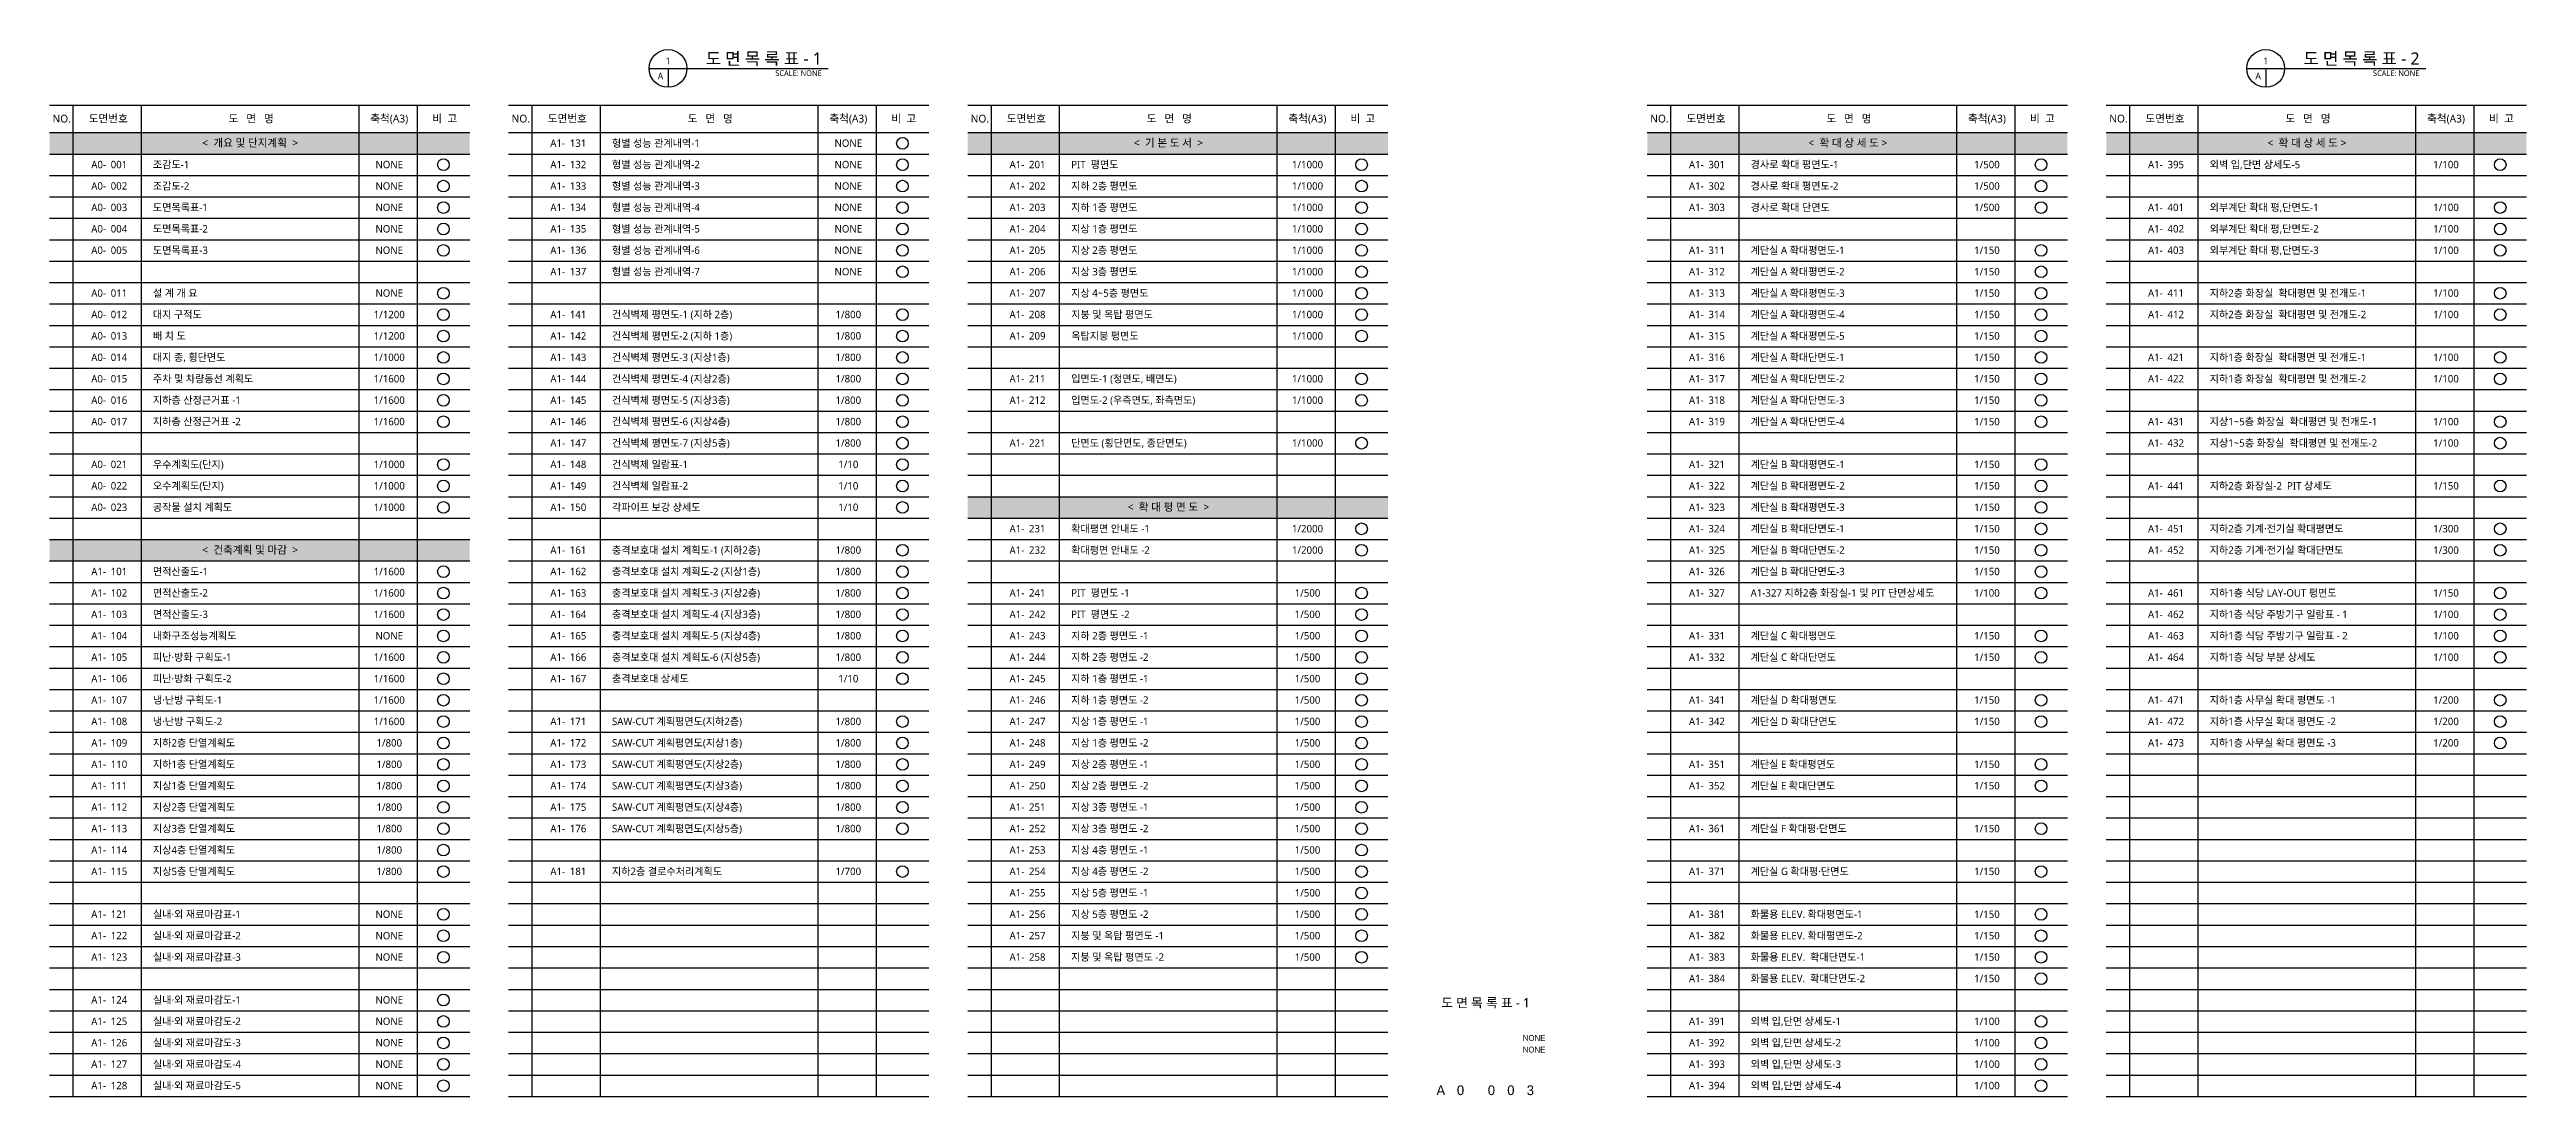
# Model space of a CAD drawing. Header units: millimetres. Extents: x 15575 to 1220811, y 9000 to 277818.
# Drawn here: x 15575 to 651975, y 9000 to 277818 of the extents above; entities that cross this region are included whole.
import ezdxf
from ezdxf.enums import TextEntityAlignment as Align

# ---------------------------------------------------------------- set-up
doc = ezdxf.new("R2010")
doc.units = ezdxf.units.MM
doc.header["$LTSCALE"] = 1200
doc.header["$MEASUREMENT"] = 0
for name, color, linetype in [('CHART', 7, 'CONTINUOUS'), ('HAT', 253, 'CONTINUOUS'), ('SYM', 7, 'CONTINUOUS'), ('TEXT', 3, 'CONTINUOUS'), ('TEXT-TITLE', 6, 'CONTINUOUS'), ('TEXT-기입', 6, 'CONTINUOUS')]:
    doc.layers.add(name, color=color, linetype=linetype)
doc.layers.add('CHECK', color=30, linetype='CONTINUOUS', plot=False)
doc.styles.add('CGS', font='cgse', dxfattribs={"bigfont": 'cgs'})
doc.styles.add('나눔바른고딕', font='NanumBarunGothic.ttf')

msp = doc.modelspace()

# ---------------------------------------------------------------- hatches: boundary and pattern name
at = {"layer": 'HAT'}
h = msp.add_hatch(color=256, dxfattribs=at)
h.dxf.hatch_style = 1
h.paths.add_polyline_path([(123525, 251000), (15575, 251000), (15575, 256500), (123525, 256500)])
h = msp.add_hatch(color=256, dxfattribs=at)
h.dxf.hatch_style = 1
h.paths.add_polyline_path([(359460, 251000), (251510, 251000), (251510, 256500), (359460, 256500)])
h = msp.add_hatch(color=256, dxfattribs=at)
h.dxf.hatch_style = 1
h.paths.add_polyline_path([(534025, 251000), (426075, 251000), (426075, 256500), (534025, 256500)])
h = msp.add_hatch(color=256, dxfattribs=at)
h.dxf.hatch_style = 1
h.paths.add_polyline_path([(651975, 251000), (544025, 251000), (544025, 256500), (651975, 256500)])
h = msp.add_hatch(color=256, dxfattribs=at)
h.dxf.hatch_style = 1
h.paths.add_polyline_path([(359460, 157500), (251510, 157500), (251510, 163000), (359460, 163000)])
h = msp.add_hatch(color=256, dxfattribs=at)
h.dxf.hatch_style = 1
h.paths.add_polyline_path([(123525, 146500), (15575, 146500), (15575, 152000), (123525, 152000)])

# ---------------------------------------------------------------- linework, layer by layer
at = {"layer": 'CHART', "color": 3, "ltscale": 5}
for p, q in [((15575, 263500), (123525, 263500)), ((133525, 263500), (241475, 263500)), ((251475, 263500), (359425, 263500)), ((426075, 263500), (534025, 263500)), ((544025, 263500), (651975, 263500)), ((15575, 256500), (123525, 256500)), ((133525, 256500), (241475, 256500)), ((251475, 256500), (359425, 256500)), ((426075, 256500), (534025, 256500)), ((544025, 256500), (651975, 256500)), ((544025, 256500), (651975, 256500)), ((15575, 9000), (123525, 9000)), ((133525, 9000), (241475, 9000)), ((251475, 9000), (359425, 9000)), ((426075, 9000), (534025, 9000)), ((544025, 9000), (651975, 9000))]:
    msp.add_line(p, q, dxfattribs=at)
at = {"layer": 'CHART', "ltscale": 5}
for p, q in [((15575, 251000), (123525, 251000)), ((133525, 251000), (241475, 251000)), ((251475, 251000), (359425, 251000)), ((426075, 251000), (534025, 251000)), ((544025, 251000), (651975, 251000)), ((15575, 245500), (123525, 245500)), ((133525, 245500), (241475, 245500)), ((251475, 245500), (359425, 245500)), ((426075, 245500), (534025, 245500)), ((544025, 245500), (651975, 245500)), ((15575, 240000), (123525, 240000)), ((133525, 240000), (241475, 240000)), ((251475, 240000), (359425, 240000)), ((426075, 240000), (534025, 240000)), ((544025, 240000), (651975, 240000)), ((15575, 234500), (123525, 234500)), ((133525, 234500), (241475, 234500)), ((251475, 234500), (359425, 234500)), ((426075, 234500), (534025, 234500)), ((544025, 234500), (651975, 234500)), ((15575, 229000), (123525, 229000)), ((15575, 223500), (123525, 223500)), ((133525, 229000), (241475, 229000)), ((133525, 223500), (241475, 223500)), ((251475, 229000), (359425, 229000)), ((251475, 223500), (359425, 223500)), ((426075, 229000), (534025, 229000)), ((426075, 223500), (534025, 223500)), ((544025, 229000), (651975, 229000)), ((544025, 223500), (651975, 223500)), ((15575, 218000), (123525, 218000)), ((133525, 218000), (241475, 218000)), ((251475, 218000), (359425, 218000)), ((426075, 218000), (534025, 218000)), ((544025, 218000), (651975, 218000)), ((15575, 212500), (123525, 212500)), ((133525, 212500), (241475, 212500)), ((251475, 212500), (359425, 212500)), ((426075, 212500), (534025, 212500)), ((544025, 212500), (651975, 212500)), ((15575, 207000), (123525, 207000)), ((133525, 207000), (241475, 207000)), ((251475, 207000), (359425, 207000)), ((426075, 207000), (534025, 207000)), ((544025, 207000), (651975, 207000)), ((15575, 201500), (123525, 201500)), ((133525, 201500), (241475, 201500)), ((251475, 201500), (359425, 201500)), ((426075, 201500), (534025, 201500)), ((544025, 201500), (651975, 201500)), ((15575, 196000), (123525, 196000)), ((133525, 196000), (241475, 196000)), ((251475, 196000), (359425, 196000)), ((426075, 196000), (534025, 196000)), ((544025, 196000), (651975, 196000)), ((15575, 190500), (123525, 190500)), ((15575, 185000), (123525, 185000)), ((133525, 190500), (241475, 190500)), ((133525, 185000), (241475, 185000)), ((251475, 190500), (359425, 190500)), ((251475, 185000), (359425, 185000)), ((426075, 190500), (534025, 190500)), ((426075, 185000), (534025, 185000)), ((544025, 190500), (651975, 190500)), ((544025, 185000), (651975, 185000)), ((15575, 179500), (123525, 179500)), ((133525, 179500), (241475, 179500)), ((251475, 179500), (359425, 179500)), ((426075, 179500), (534025, 179500)), ((544025, 179500), (651975, 179500)), ((15575, 174000), (123525, 174000)), ((133525, 174000), (241475, 174000)), ((251475, 174000), (359425, 174000)), ((426075, 174000), (534025, 174000)), ((544025, 174000), (651975, 174000)), ((15575, 168500), (123525, 168500)), ((133525, 168500), (241475, 168500)), ((251475, 168500), (359425, 168500)), ((426075, 168500), (534025, 168500)), ((544025, 168500), (651975, 168500)), ((15575, 163000), (123525, 163000)), ((133525, 163000), (241475, 163000)), ((251475, 163000), (359425, 163000)), ((426075, 163000), (534025, 163000)), ((544025, 163000), (651975, 163000)), ((15575, 157500), (123525, 157500)), ((133525, 157500), (241475, 157500)), ((251475, 157500), (359425, 157500)), ((426075, 157500), (534025, 157500)), ((544025, 157500), (651975, 157500)), ((15575, 152000), (123525, 152000)), ((15575, 146500), (123525, 146500)), ((133525, 152000), (241475, 152000)), ((133525, 146500), (241475, 146500)), ((251475, 152000), (359425, 152000)), ((251475, 146500), (359425, 146500)), ((426075, 152000), (534025, 152000)), ((426075, 146500), (534025, 146500)), ((544025, 152000), (651975, 152000)), ((544025, 146500), (651975, 146500)), ((15575, 141000), (123525, 141000)), ((133525, 141000), (241475, 141000)), ((251475, 141000), (359425, 141000)), ((426075, 141000), (534025, 141000)), ((544025, 141000), (651975, 141000)), ((15575, 135500), (123525, 135500)), ((133525, 135500), (241475, 135500)), ((251475, 135500), (359425, 135500)), ((426075, 135500), (534025, 135500)), ((544025, 135500), (651975, 135500)), ((15575, 130000), (123525, 130000)), ((133525, 130000), (241475, 130000)), ((251475, 130000), (359425, 130000)), ((426075, 130000), (534025, 130000)), ((544025, 130000), (651975, 130000)), ((15575, 124500), (123525, 124500)), ((133525, 124500), (241475, 124500)), ((251475, 124500), (359425, 124500)), ((426075, 124500), (534025, 124500)), ((544025, 124500), (651975, 124500)), ((15575, 119000), (123525, 119000)), ((133525, 119000), (241475, 119000)), ((251475, 119000), (359425, 119000)), ((426075, 119000), (534025, 119000)), ((544025, 119000), (651975, 119000)), ((15575, 113500), (123525, 113500)), ((133525, 113500), (241475, 113500)), ((251475, 113500), (359425, 113500)), ((426075, 113500), (534025, 113500)), ((544025, 113500), (651975, 113500)), ((15575, 108000), (123525, 108000)), ((15575, 102500), (123525, 102500)), ((133525, 108000), (241475, 108000)), ((133525, 102500), (241475, 102500)), ((251475, 108000), (359425, 108000)), ((251475, 102500), (359425, 102500)), ((426075, 108000), (534025, 108000)), ((426075, 102500), (534025, 102500)), ((544025, 108000), (651975, 108000)), ((544025, 102500), (651975, 102500)), ((15575, 97000), (123525, 97000)), ((133525, 97000), (241475, 97000)), ((251475, 97000), (359425, 97000)), ((426075, 97000), (534025, 97000)), ((544025, 97000), (651975, 97000)), ((15575, 91500), (123525, 91500)), ((133525, 91500), (241475, 91500)), ((251475, 91500), (359425, 91500)), ((426075, 91500), (534025, 91500)), ((544025, 91500), (651975, 91500)), ((15575, 86000), (123525, 86000)), ((133525, 86000), (241475, 86000)), ((251475, 86000), (359425, 86000)), ((426075, 86000), (534025, 86000)), ((544025, 86000), (651975, 86000)), ((15575, 80500), (123525, 80500)), ((133525, 80500), (241475, 80500)), ((251475, 80500), (359425, 80500)), ((426075, 80500), (534025, 80500)), ((544025, 80500), (651975, 80500)), ((15575, 75000), (123525, 75000)), ((133525, 75000), (241475, 75000)), ((251475, 75000), (359425, 75000)), ((426075, 75000), (534025, 75000)), ((544025, 75000), (651975, 75000)), ((15575, 69500), (123525, 69500)), ((15575, 64000), (123525, 64000)), ((133525, 69500), (241475, 69500)), ((133525, 64000), (241475, 64000)), ((251475, 69500), (359425, 69500)), ((251475, 64000), (359425, 64000)), ((426075, 69500), (534025, 69500)), ((426075, 64000), (534025, 64000)), ((544025, 69500), (651975, 69500)), ((544025, 64000), (651975, 64000)), ((15575, 58500), (123525, 58500)), ((133525, 58500), (241475, 58500)), ((251475, 58500), (359425, 58500)), ((426075, 58500), (534025, 58500)), ((544025, 58500), (651975, 58500)), ((15575, 53000), (123525, 53000)), ((133525, 53000), (241475, 53000)), ((251475, 53000), (359425, 53000)), ((426075, 53000), (534025, 53000)), ((544025, 53000), (651975, 53000)), ((15575, 47500), (123525, 47500)), ((133525, 47500), (241475, 47500)), ((251475, 47500), (359425, 47500)), ((426075, 47500), (534025, 47500)), ((544025, 47500), (651975, 47500)), ((15575, 42000), (123525, 42000)), ((133525, 42000), (241475, 42000)), ((251475, 42000), (359425, 42000)), ((426075, 42000), (534025, 42000)), ((544025, 42000), (651975, 42000)), ((15575, 36500), (123525, 36500)), ((133525, 36500), (241475, 36500)), ((251475, 36500), (359425, 36500)), ((426075, 36500), (534025, 36500)), ((544025, 36500), (651975, 36500)), ((15575, 31000), (123525, 31000)), ((15575, 25500), (123525, 25500)), ((133525, 31000), (241475, 31000)), ((133525, 25500), (241475, 25500)), ((251475, 31000), (359425, 31000)), ((251475, 25500), (359425, 25500)), ((426075, 31000), (534025, 31000)), ((426075, 25500), (534025, 25500)), ((544025, 31000), (651975, 31000)), ((544025, 25500), (651975, 25500)), ((15575, 20000), (123525, 20000)), ((133525, 20000), (241475, 20000)), ((251475, 20000), (359425, 20000)), ((426075, 20000), (534025, 20000)), ((544025, 20000), (651975, 20000)), ((15575, 14500), (123525, 14500)), ((133525, 14500), (241475, 14500)), ((251475, 14500), (359425, 14500)), ((426075, 14500), (534025, 14500)), ((544025, 14500), (651975, 14500))]:
    msp.add_line(p, q, dxfattribs=at)
for points in [[(21575, 263500), (21575, 9000)], [(39075, 263500), (39075, 9000)], [(95025, 263500), (95025, 9000)], [(110025, 263500), (110025, 9000)], [(139525, 263500), (139525, 9000)], [(157025, 263500), (157025, 9000)], [(212975, 263500), (212975, 9000)], [(227975, 263500), (227975, 9000)], [(257475, 263500), (257475, 9000)], [(274975, 263500), (274975, 9000)], [(330925, 263500), (330925, 9000)], [(345925, 263500), (345925, 9000)], [(432075, 263500), (432075, 9000)], [(449575, 263500), (449575, 9000)], [(505525, 263500), (505525, 9000)], [(520525, 263500), (520525, 9000)], [(550025, 263500), (550025, 9000)], [(567525, 263500), (567525, 9000)], [(623475, 263500), (623475, 9000)], [(638475, 263500), (638475, 9000)]]:
    msp.add_lwpolyline(points, dxfattribs=at)
at = {"layer": 'CHECK', "ltscale": 1000}
for centre in [(234725, 253750), (116775, 248250), (234725, 248250), (352675, 248250), (527275, 248250), (645225, 248250), (116775, 242750), (234725, 242750), (352675, 242750), (527275, 242750), (116775, 237250), (234725, 237250), (352675, 237250), (527275, 237250), (645225, 237250), (116775, 231750), (234725, 231750), (352675, 231750), (645225, 231750), (116775, 226250), (234725, 226250), (352675, 226250), (527275, 226250), (645225, 226250), (116775, 215250), (234725, 220750), (352675, 220750), (352675, 215250), (527275, 220750), (527275, 215250), (645225, 215250), (116775, 209750), (234725, 209750), (352675, 209750), (527275, 209750), (645225, 209750), (116775, 204250), (234725, 204250), (352675, 204250), (527275, 204250), (116775, 198750), (234725, 198750), (527275, 198750), (645225, 198750), (116775, 193250), (234725, 193250), (352675, 193250), (527275, 193250), (645225, 193250), (116775, 187750), (234725, 187750), (352675, 187750), (527275, 187750), (116775, 182250), (234725, 182250), (234725, 176750), (352675, 176750), (527275, 182250), (645225, 182250), (645225, 176750), (116775, 171250), (234725, 171250), (527275, 171250), (116775, 165750), (234725, 165750), (527275, 165750), (645225, 165750), (116775, 160250), (234725, 160250), (527275, 160250), (352675, 154750), (527275, 154750), (645225, 154750), (234725, 149250), (352675, 149250), (527275, 149250), (645225, 149250), (116775, 143750), (234725, 143750), (527275, 143750), (116775, 138250), (116775, 132750), (234725, 138250), (234725, 132750), (352675, 138250), (352675, 132750), (527275, 138250), (645225, 138250), (645225, 132750), (116775, 127250), (234725, 127250), (352675, 127250), (527275, 127250), (645225, 127250), (116775, 121750), (234725, 121750), (352675, 121750), (527275, 121750), (645225, 121750), (116775, 116250), (234725, 116250), (352675, 116250), (116775, 110750), (352675, 110750), (527275, 110750), (645225, 110750), (116775, 105250), (234725, 105250), (352675, 105250), (527275, 105250), (645225, 105250), (116775, 99750), (116775, 94250), (234725, 99750), (234725, 94250), (352675, 99750), (352675, 94250), (527275, 94250), (645225, 99750), (116775, 88750), (234725, 88750), (352675, 88750), (527275, 88750), (116775, 83250), (234725, 83250), (352675, 83250), (116775, 77750), (234725, 77750), (352675, 77750), (527275, 77750), (116775, 72250), (352675, 72250), (116775, 66750), (234725, 66750), (352675, 66750), (527275, 66750), (352675, 61250), (116775, 55750), (116775, 50250), (352675, 55750), (352675, 50250), (527275, 55750), (527275, 50250), (116775, 44750), (352675, 44750), (527275, 44750), (527275, 39250), (116775, 33750), (116775, 28250), (527275, 28250), (116775, 22750), (527275, 22750), (116775, 17250), (116775, 11750), (527275, 17250), (527275, 11750)]:
    msp.add_circle(centre, 1500, dxfattribs=at)
at = {"layer": 'SYM'}
for p, q in [((169629, 272970), (215653, 272970)), ((174478, 272970), (174478, 268121)), ((580129, 272970), (626153, 272970)), ((584978, 272970), (584978, 268121))]:
    msp.add_line(p, q, dxfattribs=at)
for centre in [(174478, 272970), (584978, 272970)]:
    msp.add_circle(centre, 4848, dxfattribs=at)

# ---------------------------------------------------------------- texts
at = {"layer": 'TEXT', "style": '나눔바른고딕'}
for s, p in [('1', (174478, 274909)), ('1', (584978, 274909)), ('A', (172539, 271030)), ('A', (583039, 271030))]:
    msp.add_text(s, height=1697, dxfattribs=at).set_placement(p, align=Align.MIDDLE)
for s, p in [('도 면 목 록 표 - 1', (184165, 273939)), ('도 면 목 록 표 - 2', (594665, 273939))]:
    msp.add_text(s, height=3151.52, dxfattribs=at).set_placement(p)
for p in [(213956, 272485), (624456, 272485)]:
    msp.add_text('SCALE: NONE', height=1454.55, dxfattribs=at).set_placement(p, align=Align.TOP_RIGHT)
for s, height, p in [('NO.', 2000, (18701, 260091)), ('도면번호', 2000, (30657, 260091)), ('도   면   명', 2000, (67382, 260091)), ('축척(A3)', 2000, (102857, 260091)), ('비  고', 2000, (117107, 260091)), ('NO.', 2000, (136651, 260091)), ('도면번호', 2000, (148607, 260091)), ('도   면   명', 2000, (185332, 260091)), ('축척(A3)', 2000, (220807, 260091)), ('비  고', 2000, (235057, 260091)), ('NO.', 2000, (254601, 260091)), ('도면번호', 2000, (266557, 260091)), ('도   면   명', 2000, (303282, 260091)), ('축척(A3)', 2000, (338757, 260091)), ('비  고', 2000, (353007, 260091)), ('NO.', 2000, (429201, 260091)), ('도면번호', 2000, (441157, 260091)), ('도   면   명', 2000, (477882, 260091)), ('축척(A3)', 2000, (513357, 260091)), ('비  고', 2000, (527607, 260091)), ('NO.', 2000, (547151, 260091)), ('도면번호', 2000, (559107, 260091)), ('도   면   명', 2000, (595832, 260091)), ('축척(A3)', 2000, (631307, 260091)), ('비  고', 2000, (645557, 260091)), ('<  개요 및 단지계획  >', 2000, (67123, 253866)), ('NONE', 1900, (220807, 253791)), ('<  기 본 도 서  >', 2000, (303058, 253866)), ('<  확 대 상 세 도 >', 2000, (477623, 253866)), ('<  확 대 상 세 도 >', 2000, (595573, 253866)), ('NONE', 1900, (102857, 248291)), ('NONE', 1900, (220807, 248291)), ('1/1000', 1900, (338792, 248291)), ('1/500', 1900, (513357, 248291)), ('1/100', 1900, (631307, 248291)), ('NONE', 1900, (102857, 242791)), ('NONE', 1900, (220807, 242791)), ('1/1000', 1900, (338792, 242791)), ('1/500', 1900, (513357, 242791)), ('NONE', 1900, (102857, 237291)), ('NONE', 1900, (220807, 237291)), ('1/1000', 1900, (338792, 237291)), ('1/500', 1900, (513357, 237291)), ('1/100', 1900, (631307, 237291)), ('NONE', 1900, (102857, 231791)), ('NONE', 1900, (220807, 231791)), ('1/1000', 1900, (338792, 231791)), ('1/100', 1900, (631307, 231791)), ('NONE', 1900, (102857, 226291)), ('NONE', 1900, (220807, 226291)), ('1/1000', 1900, (338792, 226291)), ('1/150', 1900, (513357, 226291)), ('1/100', 1900, (631307, 226291)), ('NONE', 1900, (220807, 220791)), ('1/1000', 1900, (338792, 220791)), ('1/150', 1900, (513357, 220791)), ('1/1200', 1900, (102857, 209791)), ('NONE', 1900, (102857, 215291)), ('1/800', 1900, (220807, 209791)), ('1/1000', 1900, (338792, 215291)), ('1/1000', 1900, (338792, 209791)), ('1/150', 1900, (513357, 215291)), ('1/150', 1900, (513357, 209791)), ('1/100', 1900, (631307, 215291)), ('1/100', 1900, (631307, 209791)), ('1/1200', 1900, (102857, 204291)), ('1/800', 1900, (220807, 204291)), ('1/1000', 1900, (338792, 204291)), ('1/150', 1900, (513357, 204291)), ('1/1000', 1900, (102857, 198791)), ('1/800', 1900, (220807, 198791)), ('1/150', 1900, (513357, 198791)), ('1/100', 1900, (631307, 198791)), ('1/1600', 1900, (102857, 193291)), ('1/800', 1900, (220807, 193291)), ('1/1000', 1900, (338792, 193291)), ('1/150', 1900, (513357, 193291)), ('1/100', 1900, (631307, 193291)), ('1/1600', 1900, (102857, 187791)), ('1/800', 1900, (220807, 187791)), ('1/1000', 1900, (338792, 187791)), ('1/150', 1900, (513357, 187791)), ('1/1600', 1900, (102857, 182291)), ('1/800', 1900, (220807, 182291)), ('1/150', 1900, (513357, 182291)), ('1/100', 1900, (631307, 182291)), ('1/1000', 1900, (102857, 171291)), ('1/800', 1900, (220807, 176791)), ('1/10', 1900, (220807, 171291)), ('1/1000', 1900, (338792, 176791)), ('1/150', 1900, (513357, 171291)), ('1/100', 1900, (631307, 176791)), ('1/1000', 1900, (102857, 165791)), ('1/10', 1900, (220807, 165791)), ('1/150', 1900, (513357, 165791)), ('1/150', 1900, (631307, 165791)), ('1/1000', 1900, (102857, 160291)), ('1/10', 1900, (220807, 160291)), ('<  확 대 평 면 도  >', 2000, (303058, 160366)), ('1/150', 1900, (513357, 160291)), ('1/2000', 1900, (338792, 154791)), ('1/150', 1900, (513357, 154791)), ('1/300', 1900, (631307, 154791)), ('<  건축계획 및 마감  >', 2000, (67123, 149366)), ('1/800', 1900, (220807, 149291)), ('1/2000', 1900, (338792, 149291)), ('1/150', 1900, (513357, 149291)), ('1/300', 1900, (631307, 149291)), ('1/1600', 1900, (102857, 143791)), ('1/800', 1900, (220807, 143791)), ('1/150', 1900, (513357, 143791)), ('1/1600', 1900, (102857, 138291)), ('1/1600', 1900, (102857, 132791)), ('1/800', 1900, (220807, 138291)), ('1/800', 1900, (220807, 132791)), ('1/500', 1900, (338792, 138291)), ('1/500', 1900, (338792, 132791)), ('1/100', 1900, (513357, 138291)), ('1/150', 1900, (631307, 138291)), ('1/100', 1900, (631307, 132791)), ('NONE', 1900, (102857, 127291)), ('1/800', 1900, (220807, 127291)), ('1/500', 1900, (338792, 127291)), ('1/150', 1900, (513357, 127291)), ('1/100', 1900, (631307, 127291)), ('1/1600', 1900, (102857, 121791)), ('1/800', 1900, (220807, 121791)), ('1/500', 1900, (338792, 121791)), ('1/150', 1900, (513357, 121791)), ('1/100', 1900, (631307, 121791)), ('1/1600', 1900, (102857, 116291)), ('1/10', 1900, (220807, 116291)), ('1/500', 1900, (338792, 116291)), ('1/1600', 1900, (102857, 110791)), ('1/500', 1900, (338792, 110791)), ('1/150', 1900, (513357, 110791)), ('1/200', 1900, (631307, 110791)), ('1/1600', 1900, (102857, 105291)), ('1/800', 1900, (220807, 105291)), ('1/500', 1900, (338792, 105291)), ('1/150', 1900, (513357, 105291)), ('1/200', 1900, (631307, 105291)), ('1/800', 1900, (102857, 99791)), ('1/800', 1900, (220807, 99791)), ('1/500', 1900, (338792, 99791)), ('1/200', 1900, (631307, 99791)), ('1/800', 1900, (102857, 94291)), ('1/800', 1900, (102857, 88791)), ('1/800', 1900, (220807, 94291)), ('1/800', 1900, (220807, 88791)), ('1/500', 1900, (338792, 94291)), ('1/500', 1900, (338792, 88791)), ('1/150', 1900, (513357, 94291)), ('1/150', 1900, (513357, 88791)), ('1/800', 1900, (102857, 83291)), ('1/800', 1900, (220807, 83291)), ('1/500', 1900, (338792, 83291)), ('1/800', 1900, (102857, 77791)), ('1/800', 1900, (220807, 77791)), ('1/500', 1900, (338792, 77791)), ('1/150', 1900, (513357, 77791)), ('1/800', 1900, (102857, 72291)), ('1/500', 1900, (338792, 72291)), ('1/800', 1900, (102857, 66791)), ('1/700', 1900, (220807, 66791)), ('1/500', 1900, (338792, 66791)), ('1/150', 1900, (513357, 66791)), ('1/500', 1900, (338792, 61291)), ('NONE', 1900, (102857, 55791)), ('NONE', 1900, (102857, 50291)), ('1/500', 1900, (338792, 55791)), ('1/500', 1900, (338792, 50291)), ('1/150', 1900, (513357, 55791)), ('1/150', 1900, (513357, 50291)), ('NONE', 1900, (102857, 44791)), ('1/500', 1900, (338792, 44791)), ('1/150', 1900, (513357, 44791)), ('1/150', 1900, (513357, 39291)), ('NONE', 1900, (102857, 33791)), ('NONE', 1900, (102857, 28291)), ('1/100', 1900, (513357, 28291)), ('NONE', 1900, (102857, 22791)), ('1/100', 1900, (513357, 22791)), ('NONE', 1900, (102857, 17291)), ('NONE', 1900, (102857, 11791)), ('1/100', 1900, (513357, 17291)), ('1/100', 1900, (513357, 11791))]:
    msp.add_text(s, height=height, dxfattribs=at).set_placement(p, align=Align.MIDDLE_CENTER)
at = {"layer": 'TEXT', "color": 6, "style": '나눔바른고딕'}
for s, p in [('A1-', (146139, 253791)), ('A0-', (28189, 248291)), ('A1-', (146139, 248291)), ('A1-', (264124, 248291)), ('A1-', (438689, 248291)), ('A1-', (556639, 248291)), ('A0-', (28189, 242791)), ('A1-', (146139, 242791)), ('A1-', (264124, 242791)), ('A1-', (438689, 242791)), ('A0-', (28189, 237291)), ('A1-', (146139, 237291)), ('A1-', (264124, 237291)), ('A1-', (438689, 237291)), ('A1-', (556639, 237291)), ('A0-', (28189, 231791)), ('A1-', (146139, 231791)), ('A1-', (264124, 231791)), ('A1-', (556639, 231791)), ('A0-', (28189, 226291)), ('A1-', (146139, 226291)), ('A1-', (264124, 226291)), ('A1-', (438689, 226291)), ('A1-', (556639, 226291)), ('A1-', (146139, 220791)), ('A1-', (264124, 220791)), ('A1-', (438689, 220791)), ('A0-', (28189, 215291)), ('A0-', (28189, 209791)), ('A1-', (146139, 209791)), ('A1-', (264124, 215291)), ('A1-', (264124, 209791)), ('A1-', (438689, 215291)), ('A1-', (438689, 209791)), ('A1-', (556639, 215291)), ('A1-', (556639, 209791)), ('A0-', (28189, 204291)), ('A1-', (146139, 204291)), ('A1-', (264124, 204291)), ('A1-', (438689, 204291)), ('A0-', (28189, 198791)), ('A1-', (146139, 198791)), ('A1-', (438689, 198791)), ('A1-', (556639, 198791)), ('A0-', (28189, 193291)), ('A1-', (146139, 193291)), ('A1-', (264124, 193291)), ('A1-', (438689, 193291)), ('A1-', (556639, 193291)), ('A0-', (28189, 187791)), ('A1-', (146139, 187791)), ('A1-', (264124, 187791)), ('A1-', (438689, 187791)), ('A0-', (28189, 182291)), ('A1-', (146139, 182291)), ('A1-', (438689, 182291)), ('A1-', (556639, 182291)), ('A0-', (28189, 171291)), ('A1-', (146139, 176791)), ('A1-', (146139, 171291)), ('A1-', (264124, 176791)), ('A1-', (438689, 171291)), ('A1-', (556639, 176791)), ('A0-', (28189, 165791)), ('A1-', (146139, 165791)), ('A1-', (438689, 165791)), ('A1-', (556639, 165791)), ('A0-', (28189, 160291)), ('A1-', (146139, 160291)), ('A1-', (438689, 160291)), ('A1-', (264124, 154791)), ('A1-', (438689, 154791)), ('A1-', (556639, 154791)), ('A1-', (146139, 149291)), ('A1-', (264124, 149291)), ('A1-', (438689, 149291)), ('A1-', (556639, 149291)), ('A1-', (28189, 143791)), ('A1-', (146139, 143791)), ('A1-', (438689, 143791)), ('A1-', (28189, 138291)), ('A1-', (28189, 132791)), ('A1-', (146139, 138291)), ('A1-', (146139, 132791)), ('A1-', (264124, 138291)), ('A1-', (264124, 132791)), ('A1-', (438689, 138291)), ('A1-', (556639, 138291)), ('A1-', (556639, 132791)), ('A1-', (28189, 127291)), ('A1-', (146139, 127291)), ('A1-', (264124, 127291)), ('A1-', (438689, 127291)), ('A1-', (556639, 127291)), ('A1-', (28189, 121791)), ('A1-', (146139, 121791)), ('A1-', (264124, 121791)), ('A1-', (438689, 121791)), ('A1-', (556639, 121791)), ('A1-', (28189, 116291)), ('A1-', (146139, 116291)), ('A1-', (264124, 116291)), ('A1-', (28189, 110791)), ('A1-', (264124, 110791)), ('A1-', (438689, 110791)), ('A1-', (556639, 110791)), ('A1-', (28189, 105291)), ('A1-', (146139, 105291)), ('A1-', (264124, 105291)), ('A1-', (438689, 105291)), ('A1-', (556639, 105291)), ('A1-', (28189, 99791)), ('A1-', (146139, 99791)), ('A1-', (264124, 99791)), ('A1-', (556639, 99791)), ('A1-', (28189, 94291)), ('A1-', (28189, 88791)), ('A1-', (146139, 94291)), ('A1-', (146139, 88791)), ('A1-', (264124, 94291)), ('A1-', (264124, 88791)), ('A1-', (438689, 94291)), ('A1-', (438689, 88791)), ('A1-', (28189, 83291)), ('A1-', (146139, 83291)), ('A1-', (264124, 83291)), ('A1-', (28189, 77791)), ('A1-', (146139, 77791)), ('A1-', (264124, 77791)), ('A1-', (438689, 77791)), ('A1-', (28189, 72291)), ('A1-', (264124, 72291)), ('A1-', (28189, 66791)), ('A1-', (146139, 66791)), ('A1-', (264124, 66791)), ('A1-', (438689, 66791)), ('A1-', (264124, 61291)), ('A1-', (28189, 55791)), ('A1-', (28189, 50291)), ('A1-', (264124, 55791)), ('A1-', (264124, 50291)), ('A1-', (438689, 55791)), ('A1-', (438689, 50291)), ('A1-', (28189, 44791)), ('A1-', (264124, 44791)), ('A1-', (438689, 44791)), ('A1-', (438689, 39291)), ('A1-', (28189, 33791)), ('A1-', (28189, 28291)), ('A1-', (438689, 28291)), ('A1-', (28189, 22791)), ('A1-', (438689, 22791)), ('A1-', (28189, 17291)), ('A1-', (28189, 11791)), ('A1-', (438689, 17291)), ('A1-', (438689, 11791))]:
    msp.add_text(s, height=1900, dxfattribs=at).set_placement(p, align=Align.MIDDLE_CENTER)
at = {"layer": 'TEXT', "style": '나눔바른고딕'}
for s, p in [('131', (149243, 253795)), ('형별 성능 관계내역-1', (160085, 253791)), ('001', (31293, 248295)), ('조감도-1', (42135, 248291)), ('132', (149243, 248295)), ('형별 성능 관계내역-2', (160085, 248291)), ('201', (267228, 248295)), ('PIT  평면도', (278070, 248291)), ('301', (441793, 248295)), ('경사로 확대 평면도-1', (452635, 248291)), ('395', (559743, 248295)), ('외벽 입,단면 상세도-5', (570585, 248291)), ('002', (31293, 242795)), ('조감도-2', (42135, 242791)), ('133', (149243, 242795)), ('형별 성능 관계내역-3', (160085, 242791)), ('202', (267228, 242795)), ('지하 2층 평면도', (278070, 242791)), ('302', (441793, 242795)), ('경사로 확대 평면도-2', (452635, 242791)), ('003', (31293, 237295)), ('도면목록표-1', (42135, 237291)), ('134', (149243, 237295)), ('형별 성능 관계내역-4', (160085, 237291)), ('203', (267228, 237295)), ('지하 1층 평면도', (278070, 237291)), ('303', (441793, 237295)), ('경사로 확대 단면도', (452635, 237291)), ('401', (559743, 237295)), ('외부계단 확대 평,단면도-1', (570585, 237291)), ('004', (31293, 231795)), ('도면목록표-2', (42135, 231791)), ('135', (149243, 231795)), ('형별 성능 관계내역-5', (160085, 231791)), ('204', (267228, 231795)), ('지상 1층 평면도', (278070, 231791)), ('402', (559743, 231795)), ('외부계단 확대 평,단면도-2', (570585, 231791)), ('005', (31293, 226295)), ('도면목록표-3', (42135, 226291)), ('136', (149243, 226295)), ('형별 성능 관계내역-6', (160085, 226291)), ('205', (267228, 226295)), ('지상 2층 평면도', (278070, 226291)), ('311', (441793, 226295)), ('계단실 A 확대평면도-1', (452635, 226291)), ('403', (559743, 226295)), ('외부계단 확대 평,단면도-3', (570585, 226291)), ('설 계 개 요', (42135, 215291)), ('137', (149243, 220795)), ('형별 성능 관계내역-7', (160085, 220791)), ('206', (267228, 220795)), ('지상 3층 평면도', (278070, 220791)), ('지상 4~5층 평면도', (278070, 215291)), ('312', (441793, 220795)), ('계단실 A 확대평면도-2', (452635, 220791)), ('계단실 A 확대평면도-3', (452635, 215291)), ('지하2층 화장실  확대평면 및 전개도-1', (570585, 215291)), ('011', (31293, 215295)), ('012', (31293, 209795)), ('대지 구적도', (42135, 209791)), ('141', (149243, 209795)), ('건식벽체 평면도-1 (지하 2층)', (160085, 209791)), ('207', (267228, 215295)), ('208', (267228, 209795)), ('지붕 및 옥탑 평면도', (278070, 209791)), ('313', (441793, 215295)), ('314', (441793, 209795)), ('계단실 A 확대평면도-4', (452635, 209791)), ('411', (559743, 215295)), ('412', (559743, 209795)), ('지하2층 화장실  확대평면 및 전개도-2', (570585, 209791)), ('013', (31293, 204295)), ('배 치 도', (42135, 204291)), ('142', (149243, 204295)), ('건식벽체 평면도-2 (지하 1층)', (160085, 204291)), ('209', (267228, 204295)), ('옥탑지붕 평면도', (278070, 204291)), ('315', (441793, 204295)), ('계단실 A 확대평면도-5', (452635, 204291)), ('014', (31293, 198795)), ('대지 종, 횡단면도', (42135, 198791)), ('143', (149243, 198795)), ('건식벽체 평면도-3 (지상1층)', (160085, 198791)), ('316', (441793, 198795)), ('계단실 A 확대단면도-1', (452635, 198791)), ('421', (559743, 198795)), ('지하1층 화장실  확대평면 및 전개도-1', (570585, 198791)), ('015', (31293, 193295)), ('주차 및 차량동선 계획도', (42135, 193291)), ('144', (149243, 193295)), ('건식벽체 평면도-4 (지상2층)', (160085, 193291)), ('211', (267228, 193295)), ('입면도-1 (정면도, 배면도)', (278070, 193291)), ('317', (441793, 193295)), ('계단실 A 확대단면도-2', (452635, 193291)), ('422', (559743, 193295)), ('지하1층 화장실  확대평면 및 전개도-2', (570585, 193291)), ('016', (31293, 187795)), ('지하층 산정근거표 -1', (42135, 187791)), ('145', (149243, 187795)), ('건식벽체 평면도-5 (지상3층)', (160085, 187791)), ('212', (267228, 187795)), ('입면도-2 (우측면도, 좌측면도)', (278070, 187791)), ('318', (441793, 187795)), ('계단실 A 확대단면도-3', (452635, 187791)), ('017', (31293, 182295)), ('지하층 산정근거표 -2', (42135, 182291)), ('146', (149243, 182295)), ('건식벽체 평면도-6 (지상4층)', (160085, 182291)), ('319', (441793, 182295)), ('계단실 A 확대단면도-4', (452635, 182291)), ('431', (559743, 182295)), ('지상1~5층 화장실  확대평면 및 전개도-1', (570585, 182291)), ('021', (31293, 171295)), ('우수계획도(단지)', (42135, 171291)), ('147', (149243, 176795)), ('148', (149243, 171295)), ('건식벽체 평면도-7 (지상5층)', (160085, 176791)), ('건식벽체 일람표-1', (160085, 171291)), ('221', (267228, 176795)), ('단면도 (횡단면도, 종단면도)', (278070, 176791)), ('321', (441793, 171295)), ('계단실 B 확대평면도-1', (452635, 171291)), ('432', (559743, 176795)), ('지상1~5층 화장실  확대평면 및 전개도-2', (570585, 176791)), ('022', (31293, 165795)), ('오수계획도(단지)', (42135, 165791)), ('149', (149243, 165795)), ('건식벽체 일람표-2', (160085, 165791)), ('322', (441793, 165795)), ('계단실 B 확대평면도-2', (452635, 165791)), ('441', (559743, 165795)), ('지하2층 화장실-2  PIT 상세도', (570585, 165791)), ('023', (31293, 160295)), ('공작물 설치 계획도', (42135, 160291)), ('150', (149243, 160295)), ('각파이프 보강 상세도', (160085, 160291)), ('323', (441793, 160295)), ('계단실 B 확대평면도-3', (452635, 160291)), ('231', (267228, 154795)), ('확대평면 안내도 -1', (278070, 154791)), ('324', (441793, 154795)), ('계단실 B 확대단면도-1', (452635, 154791)), ('451', (559743, 154795)), ('지하2층 기계·전기실 확대평면도', (570585, 154791)), ('161', (149243, 149295)), ('충격보호대 설치 계획도-1 (지하2층)', (160085, 149291)), ('232', (267228, 149295)), ('확대평면 안내도 -2', (278070, 149291)), ('325', (441793, 149295)), ('계단실 B 확대단면도-2', (452635, 149291)), ('452', (559743, 149295)), ('지하2층 기계·전기실 확대단면도', (570585, 149291)), ('101', (31293, 143795)), ('면적산출도-1', (42135, 143791)), ('162', (149243, 143795)), ('충격보호대 설치 계획도-2 (지상1층)', (160085, 143791)), ('326', (441793, 143795)), ('계단실 B 확대단면도-3', (452635, 143791)), ('102', (31293, 138295)), ('103', (31293, 132795)), ('면적산출도-2', (42135, 138291)), ('면적산출도-3', (42135, 132791)), ('163', (149243, 138295)), ('164', (149243, 132795)), ('충격보호대 설치 계획도-3 (지상2층)', (160085, 138291)), ('충격보호대 설치 계획도-4 (지상3층)', (160085, 132791)), ('241', (267228, 138295)), ('242', (267228, 132795)), ('PIT  평면도 -1', (278070, 138291)), ('PIT  평면도 -2', (278070, 132791)), ('327', (441793, 138295)), ('A1-327 지하2층 화장실-1 및 PIT 단면상세도', (452635, 138291)), ('461', (559743, 138295)), ('462', (559743, 132795)), ('지하1층 식당 LAY-OUT 평면도', (570585, 138291)), ('지하1층 식당 주방기구 일람표 - 1', (570585, 132791)), ('104', (31293, 127295)), ('내화구조성능계획도', (42135, 127291)), ('165', (149243, 127295)), ('충격보호대 설치 계획도-5 (지상4층)', (160085, 127291)), ('243', (267228, 127295)), ('지하 2층 평면도 -1', (278070, 127291)), ('331', (441793, 127295)), ('계단실 C 확대평면도', (452635, 127291)), ('463', (559743, 127295)), ('지하1층 식당 주방기구 일람표 - 2', (570585, 127291)), ('105', (31293, 121795)), ('피난·방화 구획도-1', (42135, 121791)), ('166', (149243, 121795)), ('충격보호대 설치 계획도-6 (지상5층)', (160085, 121791)), ('244', (267228, 121795)), ('지하 2층 평면도 -2', (278070, 121791)), ('332', (441793, 121795)), ('계단실 C 확대단면도', (452635, 121791)), ('464', (559743, 121795)), ('지하1층 식당 부분 상세도', (570585, 121791)), ('106', (31293, 116295)), ('피난·방화 구획도-2', (42135, 116291)), ('167', (149243, 116295)), ('충격보호대 상세도', (160085, 116291)), ('245', (267228, 116295)), ('지하 1층 평면도 -1', (278070, 116291)), ('107', (31293, 110795)), ('냉·난방 구획도-1', (42135, 110791)), ('246', (267228, 110795)), ('지하 1층 평면도 -2', (278070, 110791)), ('341', (441793, 110795)), ('계단실 D 확대평면도', (452635, 110791)), ('471', (559743, 110795)), ('지하1층 사무실 확대 평면도 -1', (570585, 110791)), ('108', (31293, 105295)), ('냉·난방 구획도-2', (42135, 105291)), ('171', (149243, 105295)), ('SAW-CUT 계획평면도(지하2층)', (160085, 105291)), ('247', (267228, 105295)), ('지상 1층 평면도 -1', (278070, 105291)), ('342', (441793, 105295)), ('계단실 D 확대단면도', (452635, 105291)), ('472', (559743, 105295)), ('지하1층 사무실 확대 평면도 -2', (570585, 105291)), ('109', (31293, 99795)), ('지하2층 단열계획도', (42135, 99791)), ('지하1층 단열계획도', (42135, 94291)), ('172', (149243, 99795)), ('SAW-CUT 계획평면도(지상1층)', (160085, 99791)), ('SAW-CUT 계획평면도(지상2층)', (160085, 94291)), ('248', (267228, 99795)), ('지상 1층 평면도 -2', (278070, 99791)), ('지상 2층 평면도 -1', (278070, 94291)), ('계단실 E 확대평면도', (452635, 94291)), ('473', (559743, 99795)), ('지하1층 사무실 확대 평면도 -3', (570585, 99791)), ('110', (31293, 94295)), ('111', (31293, 88795)), ('지상1층 단열계획도', (42135, 88791)), ('173', (149243, 94295)), ('174', (149243, 88795)), ('SAW-CUT 계획평면도(지상3층)', (160085, 88791)), ('249', (267228, 94295)), ('250', (267228, 88795)), ('지상 2층 평면도 -2', (278070, 88791)), ('351', (441793, 94295)), ('352', (441793, 88795)), ('계단실 E 확대단면도', (452635, 88791)), ('112', (31293, 83295)), ('지상2층 단열계획도', (42135, 83291)), ('175', (149243, 83295)), ('SAW-CUT 계획평면도(지상4층)', (160085, 83291)), ('251', (267228, 83295)), ('지상 3층 평면도 -1', (278070, 83291)), ('113', (31293, 77795)), ('지상3층 단열계획도', (42135, 77791)), ('176', (149243, 77795)), ('SAW-CUT 계획평면도(지상5층)', (160085, 77791)), ('252', (267228, 77795)), ('지상 3층 평면도 -2', (278070, 77791)), ('361', (441793, 77795)), ('계단실 F 확대평·단면도', (452635, 77791)), ('114', (31293, 72295)), ('지상4층 단열계획도', (42135, 72291)), ('253', (267228, 72295)), ('지상 4층 평면도 -1', (278070, 72291)), ('115', (31293, 66795)), ('지상5층 단열계획도', (42135, 66791)), ('181', (149243, 66795)), ('지하2층 결로수처리계획도', (160085, 66791)), ('254', (267228, 66795)), ('지상 4층 평면도 -2', (278070, 66791)), ('371', (441793, 66795)), ('계단실 G 확대평·단면도', (452635, 66791)), ('255', (267228, 61295)), ('지상 5층 평면도 -1', (278070, 61291)), ('121', (31293, 55795)), ('122', (31293, 50295)), ('실내·외 재료마감표-1', (42135, 55791)), ('실내·외 재료마감표-2', (42135, 50291)), ('256', (267228, 55795)), ('257', (267228, 50295)), ('지상 5층 평면도 -2', (278070, 55791)), ('지붕 및 옥탑 평면도 -1', (278070, 50291)), ('381', (441793, 55795)), ('382', (441793, 50295)), ('화물용 ELEV. 확대평면도-1', (452635, 55791)), ('화물용 ELEV. 확대평면도-2', (452635, 50291)), ('123', (31293, 44795)), ('실내·외 재료마감표-3', (42135, 44791)), ('258', (267228, 44795)), ('지붕 및 옥탑 평면도 -2', (278070, 44791)), ('383', (441793, 44795)), ('화물용 ELEV.  확대단면도-1', (452635, 44791)), ('384', (441793, 39295)), ('화물용 ELEV.  확대단면도-2', (452635, 39291)), ('124', (31293, 33795)), ('실내·외 재료마감도-1', (42135, 33791)), ('125', (31293, 28295)), ('실내·외 재료마감도-2', (42135, 28291)), ('391', (441793, 28295)), ('외벽 입,단면 상세도-1', (452635, 28291)), ('126', (31293, 22795)), ('실내·외 재료마감도-3', (42135, 22791)), ('392', (441793, 22795)), ('외벽 입,단면 상세도-2', (452635, 22791)), ('127', (31293, 17295)), ('128', (31293, 11795)), ('실내·외 재료마감도-4', (42135, 17291)), ('실내·외 재료마감도-5', (42135, 11791)), ('393', (441793, 17295)), ('394', (441793, 11795)), ('외벽 입,단면 상세도-3', (452635, 17291)), ('외벽 입,단면 상세도-4', (452635, 11791))]:
    msp.add_text(s, height=1900, dxfattribs=at).set_placement(p, align=Align.MIDDLE_LEFT)
at = {"layer": 'TEXT-TITLE', "style": '나눔바른고딕'}
msp.add_text('도 면 목 록 표 - 1', height=2400, dxfattribs=at).set_placement((384539, 31863), align=Align.CENTER)
at = {"layer": 'TEXT-기입', "style": 'CGS'}
for p in [(394102, 22821), (394102, 19821)]:
    msp.add_text('NONE', height=1500, dxfattribs=at).set_placement(p, align=Align.BOTTOM_LEFT)
for s, p in [('A', (373039, 10589)), ('0', (378102, 10589)), ('0', (386039, 10589)), ('0', (391039, 10589)), ('3', (396039, 10589))]:
    msp.add_text(s, height=2500, dxfattribs=at).set_placement(p, align=Align.MIDDLE_CENTER)

doc.saveas('drawing.dxf')
